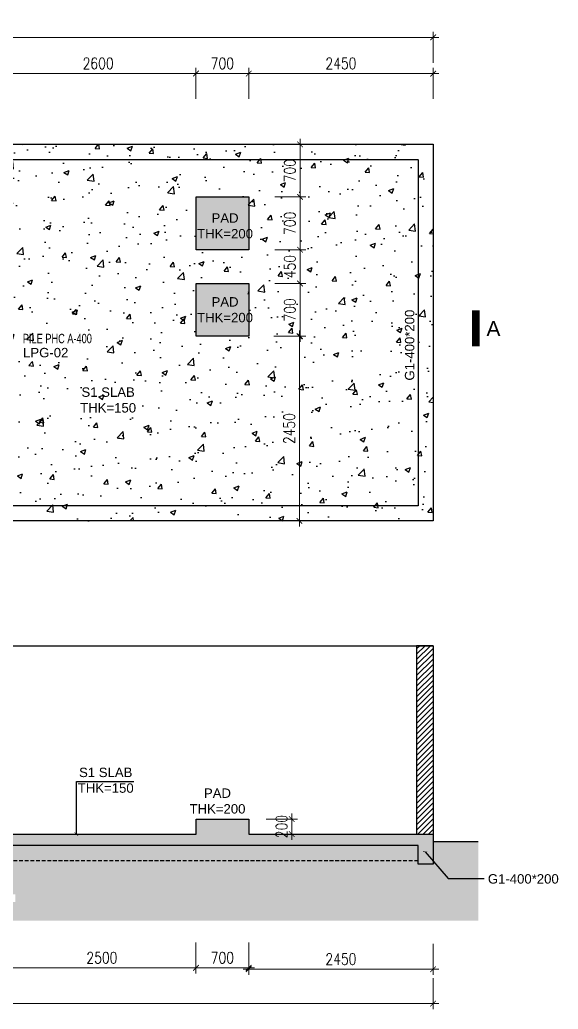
# Model space of a CAD drawing. Extents: x 56812 to 137383, y 2944 to 27175.
# Drawn here: x 98611 to 105763, y 13091 to 26228 of the extents above; entities that cross this region are included whole.
import ezdxf

# ---------------------------------------------------------------- set-up
doc = ezdxf.new("R2010")
doc.units = 0
doc.header["$MEASUREMENT"] = 0
doc.linetypes.add('CONTINOUS', pattern=[0])
doc.linetypes.add('HIDDEN', pattern=[0.375, 0.25, -0.125])
doc.layers.get('0').update_dxf_attribs({"lineweight": 5})
for name, color, linetype in [('CONCRETE', 2, 'Continuous'), ('Dimension', 14, 'Continuous'), ('Hatch', 250, 'Continuous'), ('HIDDEN', 8, 'HIDDEN'), ('MANH', 9, 'Continuous')]:
    doc.layers.add(name, color=color, linetype=linetype)
doc.styles.add('Arial_1', font='arial.ttf', dxfattribs={"height": 45})
doc.styles.add('DIM', font='romans.shx', dxfattribs={"width": 0.8})
doc.styles.get("Standard").update_dxf_attribs({"font": 'arial.ttf'})
doc.dimstyles.new('40', dxfattribs={"dimscale": 40, "dimtxt": 2, "dimasz": 1, "dimexe": 1, "dimexo": 0, "dimgap": 0.8, "dimtad": 1, "dimdec": 0, "dimzin": 13, "dimdsep": 46, "dimtxsty": 'Standard', "dimblk": 'ARCHTICK', "dimcen": 1, "dimdle": 1, "dimclrd": 14, "dimclre": 14, "dimclrt": 3, "dimadec": 0, "dimazin": 0, "dimtfac": 1, "dimtdec": 0, "dimtix": 1, "dimtmove": 1, "dimatfit": 3, "dimldrblk": 'ARCHTICK', "dimfxl": 1, "dimtolj": 1, "dimtzin": 13, "dimarcsym": 0})
doc.dimstyles.new('50', dxfattribs={"dimscale": 50, "dimtxt": 2, "dimasz": 1, "dimexe": 1, "dimexo": 0, "dimgap": 0.8, "dimtad": 1, "dimdec": 0, "dimzin": 13, "dimdsep": 46, "dimtxsty": 'Standard', "dimblk": 'ARCHTICK', "dimcen": 1, "dimdle": 1, "dimclrd": 14, "dimclre": 14, "dimclrt": 3, "dimadec": 0, "dimazin": 0, "dimtfac": 1, "dimtdec": 0, "dimtix": 1, "dimtmove": 1, "dimatfit": 3, "dimldrblk": 'ARCHTICK', "dimfxl": 8, "dimfxlon": 1, "dimtolj": 1, "dimtzin": 13, "dimarcsym": 0})
doc.dimstyles.new('AD-75', dxfattribs={"dimscale": 75, "dimtxt": 2, "dimasz": 1, "dimexe": 1, "dimexo": 0, "dimgap": 0.8, "dimtad": 1, "dimdec": 0, "dimzin": 0, "dimdsep": 46, "dimtxsty": 'DIM', "dimblk": 'ARCHTICK', "dimcen": 0.09, "dimdle": 1, "dimclrd": 14, "dimclre": 14, "dimclrt": 7, "dimadec": 0, "dimazin": 0, "dimtfac": 1, "dimtdec": 0, "dimtix": 1, "dimtmove": 2, "dimatfit": 3, "dimldrblk": 'DOT', "dimfxl": 4.5, "dimfxlon": 1, "dimtolj": 1, "dimtzin": 0, "dimlwd": 13, "dimlwe": 13, "dimarcsym": 0})

# ---------------------------------------------------------------- blocks, each defined once
blk = doc.blocks.new('_ArchTick')
at = {"color": 0, "linetype": 'ByBlock', "const_width": 0.15}
blk.add_lwpolyline([(-0.5, -0.5), (0.5, 0.5)], dxfattribs=at)
blk = doc.blocks.new('*D46')
at = {"layer": 'Defpoints', "color": 0, "transparency": 16777216}
for p in [(100952, 25514), (98352, 24946), (100952, 24946)]:
    blk.add_point(p, dxfattribs=at)
at = {"layer": 'Dimension', "color": 14, "linetype": 'CONTINOUS', "lineweight": 13, "transparency": 16777216}
for p, q in [((98277, 25514), (101027, 25514)), ((98352, 25177), (98352, 25589)), ((100952, 25177), (100952, 25589))]:
    blk.add_line(p, q, dxfattribs=at)
at = {"layer": 'Dimension', "color": 14, "lineweight": 13, "transparency": 16777216, "xscale": 75, "yscale": 75, "zscale": 75, "rotation": 180}
blk.add_blockref('_ArchTick', (98352, 25514), dxfattribs=at)
at = {"layer": 'Dimension', "color": 14, "lineweight": 13, "transparency": 16777216, "xscale": 75, "yscale": 75, "zscale": 75}
blk.add_blockref('_ArchTick', (100952, 25514), dxfattribs=at)
at = {"layer": 'Dimension', "color": 7, "transparency": 16777216, "insert": (99652, 25649), "char_height": 150, "attachment_point": 5, "style": 'DIM'}
blk.add_mtext('\\A1;2600', dxfattribs=at)
blk = doc.blocks.new('_Dot')
at = {"color": 0, "linetype": 'ByBlock', "lineweight": -2}
blk.add_line((-0.5, 0), (-1, 0), dxfattribs=at)
at = {"color": 0, "linetype": 'ByBlock', "const_width": 0.5}
blk.add_lwpolyline([(-0.25, 0, 1), (0.25, 0, 1)], format="xyb", close=True, dxfattribs=at)
blk = doc.blocks.new('*D47')
at = {"layer": 'Defpoints', "color": 0, "transparency": 16777216}
for p in [(101652, 25514), (100952, 24946), (101652, 24946)]:
    blk.add_point(p, dxfattribs=at)
at = {"layer": 'Dimension', "color": 14, "linetype": 'CONTINOUS', "lineweight": 13, "transparency": 16777216}
for p, q in [((100877, 25514), (101727, 25514)), ((100952, 25177), (100952, 25589)), ((101652, 25177), (101652, 25589))]:
    blk.add_line(p, q, dxfattribs=at)
at = {"layer": 'Dimension', "color": 14, "lineweight": 13, "transparency": 16777216, "xscale": 75, "yscale": 75, "zscale": 75, "rotation": 180}
blk.add_blockref('_ArchTick', (100952, 25514), dxfattribs=at)
at = {"layer": 'Dimension', "color": 14, "lineweight": 13, "transparency": 16777216, "xscale": 75, "yscale": 75, "zscale": 75}
blk.add_blockref('_ArchTick', (101652, 25514), dxfattribs=at)
at = {"layer": 'Dimension', "color": 7, "transparency": 16777216, "insert": (101302, 25649), "char_height": 150, "attachment_point": 5, "style": 'DIM'}
blk.add_mtext('\\A1;700', dxfattribs=at)
blk = doc.blocks.new('*D48')
at = {"layer": 'Defpoints', "color": 0, "transparency": 16777216}
for p in [(104102, 25514), (101652, 24946), (104102, 24946)]:
    blk.add_point(p, dxfattribs=at)
at = {"layer": 'Dimension', "color": 14, "linetype": 'CONTINOUS', "lineweight": 13, "transparency": 16777216}
for p, q in [((101577, 25514), (104177, 25514)), ((101652, 25177), (101652, 25589)), ((104102, 25177), (104102, 25589))]:
    blk.add_line(p, q, dxfattribs=at)
at = {"layer": 'Dimension', "color": 14, "lineweight": 13, "transparency": 16777216, "xscale": 75, "yscale": 75, "zscale": 75, "rotation": 180}
blk.add_blockref('_ArchTick', (101652, 25514), dxfattribs=at)
at = {"layer": 'Dimension', "color": 14, "lineweight": 13, "transparency": 16777216, "xscale": 75, "yscale": 75, "zscale": 75}
blk.add_blockref('_ArchTick', (104102, 25514), dxfattribs=at)
at = {"layer": 'Dimension', "color": 7, "transparency": 16777216, "insert": (102877, 25649), "char_height": 150, "attachment_point": 5, "style": 'DIM'}
blk.add_mtext('\\A1;2450', dxfattribs=at)
blk = doc.blocks.new('*D51')
at = {"layer": 'Defpoints', "color": 0, "transparency": 16777216}
for p in [(92302, 25995), (92302, 24828), (104102, 24828)]:
    blk.add_point(p, dxfattribs=at)
at = {"layer": 'Dimension', "color": 14, "linetype": 'CONTINOUS', "lineweight": 13, "transparency": 16777216}
for p, q in [((92302, 25658), (92302, 26070)), ((104102, 25658), (104102, 26070)), ((104177, 25995), (92227, 25995))]:
    blk.add_line(p, q, dxfattribs=at)
at = {"layer": 'Dimension', "color": 14, "lineweight": 13, "transparency": 16777216, "xscale": 75, "yscale": 75, "zscale": 75, "rotation": 180}
blk.add_blockref('_ArchTick', (92302, 25995), dxfattribs=at)
at = {"layer": 'Dimension', "color": 14, "lineweight": 13, "transparency": 16777216, "xscale": 75, "yscale": 75, "zscale": 75}
blk.add_blockref('_ArchTick', (104102, 25995), dxfattribs=at)
at = {"layer": 'Dimension', "color": 7, "transparency": 16777216, "insert": (98202, 26130), "char_height": 150, "attachment_point": 5, "style": 'DIM'}
blk.add_mtext('\\A1;11800', dxfattribs=at)
blk = doc.blocks.new('*D52')
at = {"layer": 'Defpoints', "color": 0, "transparency": 16777216}
for p in [(101837, 24575), (101652, 23876), (102334, 23876)]:
    blk.add_point(p, dxfattribs=at)
at = {"layer": 'Dimension', "color": 14, "linetype": 'CONTINOUS', "lineweight": 13, "transparency": 16777216}
for p, q in [((101997, 24575), (102409, 24575)), ((102334, 24650), (102334, 23801)), ((101997, 23876), (102409, 23876))]:
    blk.add_line(p, q, dxfattribs=at)
at = {"layer": 'Dimension', "color": 14, "lineweight": 13, "transparency": 16777216, "xscale": 75, "yscale": 75, "zscale": 75}
for p, rotation in [((102334, 24575), 90), ((102334, 23876), 270)]:
    blk.add_blockref('_ArchTick', p, dxfattribs=dict(at, rotation=rotation))
at = {"layer": 'Dimension', "color": 7, "transparency": 16777216, "insert": (102199, 24225), "char_height": 150, "attachment_point": 5, "rotation": 90, "style": 'DIM'}
blk.add_mtext('\\A1;700', dxfattribs=at)
blk = doc.blocks.new('*D53')
at = {"layer": 'Defpoints', "color": 0, "transparency": 16777216}
for p in [(101837, 23876), (101837, 23176), (102334, 23176)]:
    blk.add_point(p, dxfattribs=at)
at = {"layer": 'Dimension', "color": 14, "linetype": 'CONTINOUS', "lineweight": 13, "transparency": 16777216}
for p, q in [((102334, 23951), (102334, 23101)), ((101997, 23876), (102409, 23876)), ((101997, 23176), (102409, 23176))]:
    blk.add_line(p, q, dxfattribs=at)
at = {"layer": 'Dimension', "color": 14, "lineweight": 13, "transparency": 16777216, "xscale": 75, "yscale": 75, "zscale": 75}
for p, rotation in [((102334, 23876), 90), ((102334, 23176), 270)]:
    blk.add_blockref('_ArchTick', p, dxfattribs=dict(at, rotation=rotation))
at = {"layer": 'Dimension', "color": 7, "transparency": 16777216, "insert": (102199, 23526), "char_height": 150, "attachment_point": 5, "rotation": 90, "style": 'DIM'}
blk.add_mtext('\\A1;700', dxfattribs=at)
blk = doc.blocks.new('*D54')
at = {"layer": 'Defpoints', "color": 0, "transparency": 16777216}
for p in [(101837, 23176), (101837, 22726), (102334, 22726)]:
    blk.add_point(p, dxfattribs=at)
at = {"layer": 'Dimension', "color": 14, "linetype": 'CONTINOUS', "lineweight": 13, "transparency": 16777216}
for p, q in [((101997, 23176), (102409, 23176)), ((102334, 23251), (102334, 22651)), ((101997, 22726), (102409, 22726))]:
    blk.add_line(p, q, dxfattribs=at)
at = {"layer": 'Dimension', "color": 14, "lineweight": 13, "transparency": 16777216, "xscale": 75, "yscale": 75, "zscale": 75}
for p, rotation in [((102334, 23176), 90), ((102334, 22726), 270)]:
    blk.add_blockref('_ArchTick', p, dxfattribs=dict(at, rotation=rotation))
at = {"layer": 'Dimension', "color": 7, "transparency": 16777216, "insert": (102199, 22951), "char_height": 150, "attachment_point": 5, "rotation": 90, "style": 'DIM'}
blk.add_mtext('\\A1;450', dxfattribs=at)
blk = doc.blocks.new('*D55')
at = {"layer": 'Defpoints', "color": 0, "transparency": 16777216}
for p in [(101837, 22726), (101837, 22026), (102334, 22026)]:
    blk.add_point(p, dxfattribs=at)
at = {"layer": 'Dimension', "color": 14, "linetype": 'CONTINOUS', "lineweight": 13, "transparency": 16777216}
for p, q in [((102334, 22801), (102334, 21951)), ((101997, 22726), (102409, 22726)), ((101997, 22026), (102409, 22026))]:
    blk.add_line(p, q, dxfattribs=at)
at = {"layer": 'Dimension', "color": 14, "lineweight": 13, "transparency": 16777216, "xscale": 75, "yscale": 75, "zscale": 75}
for p, rotation in [((102334, 22726), 90), ((102334, 22026), 270)]:
    blk.add_blockref('_ArchTick', p, dxfattribs=dict(at, rotation=rotation))
at = {"layer": 'Dimension', "color": 7, "transparency": 16777216, "insert": (102199, 22376), "char_height": 150, "attachment_point": 5, "rotation": 90, "style": 'DIM'}
blk.add_mtext('\\A1;700', dxfattribs=at)
blk = doc.blocks.new('*D56')
at = {"layer": 'Defpoints', "color": 0, "transparency": 16777216}
for p in [(101652, 22026), (101829, 19575), (102326, 19575)]:
    blk.add_point(p, dxfattribs=at)
at = {"layer": 'Dimension', "color": 14, "linetype": 'CONTINOUS', "lineweight": 13, "transparency": 16777216}
for p, q in [((102326, 22101), (102326, 19500)), ((101988, 22026), (102401, 22026)), ((101988, 19575), (102401, 19575))]:
    blk.add_line(p, q, dxfattribs=at)
at = {"layer": 'Dimension', "color": 14, "lineweight": 13, "transparency": 16777216, "xscale": 75, "yscale": 75, "zscale": 75}
for p, rotation in [((102326, 22026), 90), ((102326, 19575), 270)]:
    blk.add_blockref('_ArchTick', p, dxfattribs=dict(at, rotation=rotation))
at = {"layer": 'Dimension', "color": 7, "transparency": 16777216, "insert": (102191, 20800), "char_height": 150, "attachment_point": 5, "rotation": 90, "style": 'DIM'}
blk.add_mtext('\\A1;2450', dxfattribs=at)
blk = doc.blocks.new('*D57')
at = {"layer": 'Defpoints', "color": 0, "transparency": 16777216}
for p in [(101652, 15616), (101652, 15416), (102224, 15416)]:
    blk.add_point(p, dxfattribs=at)
at = {"layer": 'Dimension', "color": 14, "linetype": 'CONTINOUS', "lineweight": 13, "transparency": 16777216}
for p, q in [((102224, 15616), (102224, 15691)), ((101886, 15616), (102299, 15616)), ((102224, 15616), (102224, 15416)), ((101886, 15416), (102299, 15416)), ((102224, 15416), (102224, 15341))]:
    blk.add_line(p, q, dxfattribs=at)
at = {"layer": 'Dimension', "color": 14, "lineweight": 13, "transparency": 16777216, "xscale": 75, "yscale": 75, "zscale": 75}
for p, rotation in [((102224, 15616), 270), ((102224, 15416), 90)]:
    blk.add_blockref('_ArchTick', p, dxfattribs=dict(at, rotation=rotation))
at = {"layer": 'Dimension', "color": 7, "transparency": 16777216, "insert": (102089, 15516), "char_height": 150, "attachment_point": 5, "rotation": 90, "style": 'DIM'}
blk.add_mtext('\\A1;200', dxfattribs=at)
blk = doc.blocks.new('*D67')
at = {"layer": 'Defpoints', "color": 0, "transparency": 16777216}
for p in [(98452, 14185), (100952, 14185), (100952, 13640)]:
    blk.add_point(p, dxfattribs=at)
at = {"layer": 'Dimension', "color": 14, "linetype": 'CONTINOUS', "lineweight": 13, "transparency": 16777216}
for p, q in [((98452, 13978), (98452, 13565)), ((100952, 13978), (100952, 13565)), ((98377, 13640), (101027, 13640))]:
    blk.add_line(p, q, dxfattribs=at)
at = {"layer": 'Dimension', "color": 14, "lineweight": 13, "transparency": 16777216, "xscale": 75, "yscale": 75, "zscale": 75, "rotation": 180}
blk.add_blockref('_ArchTick', (98452, 13640), dxfattribs=at)
at = {"layer": 'Dimension', "color": 14, "lineweight": 13, "transparency": 16777216, "xscale": 75, "yscale": 75, "zscale": 75}
blk.add_blockref('_ArchTick', (100952, 13640), dxfattribs=at)
at = {"layer": 'Dimension', "color": 7, "transparency": 16777216, "insert": (99702, 13775), "char_height": 150, "attachment_point": 5, "style": 'DIM'}
blk.add_mtext('\\A1;2500', dxfattribs=at)
blk = doc.blocks.new('*D68')
at = {"layer": 'Defpoints', "color": 0, "transparency": 16777216}
for p in [(100952, 14185), (101652, 14185), (101652, 13640)]:
    blk.add_point(p, dxfattribs=at)
at = {"layer": 'Dimension', "color": 14, "linetype": 'CONTINOUS', "lineweight": 13, "transparency": 16777216}
for p, q in [((100952, 13978), (100952, 13565)), ((101652, 13978), (101652, 13565)), ((100877, 13640), (101727, 13640))]:
    blk.add_line(p, q, dxfattribs=at)
at = {"layer": 'Dimension', "color": 14, "lineweight": 13, "transparency": 16777216, "xscale": 75, "yscale": 75, "zscale": 75, "rotation": 180}
blk.add_blockref('_ArchTick', (100952, 13640), dxfattribs=at)
at = {"layer": 'Dimension', "color": 14, "lineweight": 13, "transparency": 16777216, "xscale": 75, "yscale": 75, "zscale": 75}
blk.add_blockref('_ArchTick', (101652, 13640), dxfattribs=at)
at = {"layer": 'Dimension', "color": 7, "transparency": 16777216, "insert": (101302, 13775), "char_height": 150, "attachment_point": 5, "style": 'DIM'}
blk.add_mtext('\\A1;700', dxfattribs=at)
blk = doc.blocks.new('*D69')
at = {"layer": 'Defpoints', "color": 0, "transparency": 16777216}
for p in [(101652, 14185), (104102, 14185), (104102, 13622)]:
    blk.add_point(p, dxfattribs=at)
at = {"layer": 'Dimension', "color": 14, "linetype": 'CONTINOUS', "lineweight": 13, "transparency": 16777216}
for p, q in [((101652, 13959), (101652, 13547)), ((104102, 13959), (104102, 13547)), ((101577, 13622), (104177, 13622))]:
    blk.add_line(p, q, dxfattribs=at)
at = {"layer": 'Dimension', "color": 14, "lineweight": 13, "transparency": 16777216, "xscale": 75, "yscale": 75, "zscale": 75, "rotation": 180}
blk.add_blockref('_ArchTick', (101652, 13622), dxfattribs=at)
at = {"layer": 'Dimension', "color": 14, "lineweight": 13, "transparency": 16777216, "xscale": 75, "yscale": 75, "zscale": 75}
blk.add_blockref('_ArchTick', (104102, 13622), dxfattribs=at)
at = {"layer": 'Dimension', "color": 7, "transparency": 16777216, "insert": (102877, 13757), "char_height": 150, "attachment_point": 5, "style": 'DIM'}
blk.add_mtext('\\A1;2450', dxfattribs=at)
blk = doc.blocks.new('*D70')
at = {"layer": 'Defpoints', "color": 0, "transparency": 16777216}
for p in [(92302, 14110), (104102, 14110), (92302, 13166)]:
    blk.add_point(p, dxfattribs=at)
at = {"layer": 'Dimension', "color": 14, "linetype": 'CONTINOUS', "lineweight": 13, "transparency": 16777216}
for p, q in [((92302, 13504), (92302, 13091)), ((104102, 13504), (104102, 13091)), ((104177, 13166), (92227, 13166))]:
    blk.add_line(p, q, dxfattribs=at)
at = {"layer": 'Dimension', "color": 14, "lineweight": 13, "transparency": 16777216, "xscale": 75, "yscale": 75, "zscale": 75, "rotation": 180}
blk.add_blockref('_ArchTick', (92302, 13166), dxfattribs=at)
at = {"layer": 'Dimension', "color": 14, "lineweight": 13, "transparency": 16777216, "xscale": 75, "yscale": 75, "zscale": 75}
blk.add_blockref('_ArchTick', (104102, 13166), dxfattribs=at)
at = {"layer": 'Dimension', "color": 7, "transparency": 16777216, "insert": (98202, 13301), "char_height": 150, "attachment_point": 5, "style": 'DIM'}
blk.add_mtext('\\A1;11800', dxfattribs=at)

msp = doc.modelspace()

# ---------------------------------------------------------------- hatches: boundary and pattern name
at = {"layer": 'CONCRETE'}
h = msp.add_hatch(dxfattribs=at)
h.set_pattern_fill('GRAVL1', color=251, scale=150, pattern_type=2)
h.set_pattern_definition([(228.0128, (-60587.046, 100764.115), (-1199.9997348, -1350.00020124), [20.1804, -1997.8632]), (184.9697, (-60600.5465, 100749.115), (1800.00015773, 149.99869605), [34.6302, -3428.38875]), (132.5104, (-60635.0465, 100746.115), (1499.99860775, -1650.0013011), [24.4182, -2417.4048]), (267.2737, (-60693.5465, 100708.615), (149.99940266, 3000.00004425), [31.5357, -3122.0337]), (292.8337, (-60695.0465, 100677.115), (-750.00148582, 1799.99946177), [30.92325, -3061.40595]), (357.2737, (-60683.0465, 100648.615), (-3000.00004425, 149.99940266), [31.5357, -3122.0337]), (37.6942, (-60651.5465, 100647.115), (-1950.00110184, -1499.99856077), [41.70435, -4128.72735]), (72.2553, (-60618.5465, 100672.615), (1050.0016144, 3299.99943469), [39.3732, -3897.94815]), (121.4296, (-60606.5465, 100710.115), (-1200.00123513, 1949.99925547), [31.6425, -3132.61095]), (175.2364, (-60623.046, 100737.115), (1650.00014195, -149.9987299), [36.1248, -1770.11445]), (222.3974, (-60659.0465, 100740.115), (-1800.00110266, -1649.9988123), [46.7172, -4625.00625]), (138.8141, (-60545.046, 100707.115), (-1050.000442, 899.999597), [15.94515, -1578.5766]), (171.4692, (-60557.0465, 100717.615), (1949.99974272, -300.0011865), [30.33555, -3003.22665]), (225, (-60587.05, 100722.11), (-2e-14, -150.000046), [21.21315, -190.9188]), (203.1986, (-60597.546, 100740.115), (749.9999596, 300.0001988), [11.4237, -1130.94225]), (291.8014, (-60608.046, 100735.615), (-149.9999866, 450.000041), [16.15545, -791.6193]), (30.9638, (-60602.046, 100720.615), (449.9997033, 300.0003725), [26.23935, -848.40345]), (161.5651, (-60579.546, 100734.115), (300.000065, -149.99976), [18.97365, -455.36805]), (16.3895, (-60695.0465, 100735.615), (1500.00032976, 449.99890647), [26.58, -2631.42675]), (70.3462, (-60669.546, 100743.115), (-599.9992871, -1650.00032034), [22.29915, -2207.6112]), (293.1986, (-60579.546, 100764.115), (-300.0001988, 749.9999596), [22.84725, -1119.5187]), (343.6105, (-60570.5465, 100743.115), (-1500.00032976, 449.99890647), [26.58, -2631.42675]), (339.444, (-60695.046, 100642.615), (-750.0002767, 299.9993995), [25.632, -1255.9686]), (294.7751, (-60671.046, 100633.615), (-749.9988284, 1650.0005133), [21.4767, -2126.19645]), (66.8014, (-60578.046, 100614.115), (300.0001988, 749.9999596), [22.84725, -1119.5187]), (17.354, (-60569.0465, 100635.115), (-1950.00030286, -599.99917534), [25.14465, -2489.3136]), (69.444, (-60651.546, 100614.115), (-299.9993995, -750.0002767), [12.816, -1268.7846]), (101.3099, (-60587.046, 100614.115), (-149.999645, 600.000113), [7.6485, -757.20435]), (165.9638, (-60588.546, 100621.615), (450.000082, -149.9997086), [30.92325, -587.5425]), (186.009, (-60618.5465, 100629.115), (1499.99996264, 149.99989762), [28.6575, -2837.08845]), (303.6901, (-60602.046, 100707.115), (-150.0002, 299.999934), [21.6333, -519.19935]), (353.1572, (-60590.0465, 100689.115), (2549.99990482, -300.00119969), [37.7691, -3739.13445]), (60.9454, (-60552.546, 100684.615), (-600.0000041, -1050.0000577), [15.4434, -1528.9011]), (90, (-60545.05, 100698.11), (-150, 150), [9, -141]), (120.2564, (-60621.546, 100633.615), (599.999233, -1050.0003684), [20.8386, -2063.028]), (48.0128, (-60632.046, 100651.615), (1199.9997348, 1350.00020124), [40.3608, -1977.6828]), (0, (-60605.05, 100681.61), (150, 150), [39, -111]), (325.3048, (-60566.0465, 100681.615), (-1499.99913885, 1050.00129144), [23.7171, -2347.9911]), (254.0546, (-60546.546, 100668.115), (-149.9999834, -600.000019), [21.8403, -1070.1762]), (207.646, (-60552.5465, 100647.115), (-2849.99937108, -1500.00115698), [35.55975, -3520.4211]), (175.4261, (-60584.0465, 100630.615), (-1950.00008375, 149.99922017), [37.61985, -3724.3611])])
h.paths.add_polyline_path([(103902.5, 15065.9), (103902.5, 15265.9), (98452.4, 15265.9), (98452.4, 15065.7)])
h.paths.add_polyline_path([(103902.5, 15065.9), (103902.5, 15265.9), (98687.8, 15265.9), (103902.5, 15265.9), (103902.5, 15065.9)])
at = {"layer": 'Hatch'}
h = msp.add_hatch(dxfattribs=at)
h.set_pattern_fill('AR-CONC', color=256, scale=100)
h.set_pattern_definition([(50, (32788.86, 11863.65), (717.26, -62.752), [75, -825]), (355, (32788.86, 11863.65), (-138.751, 752.192), [60, -660]), (100.4514, (32848.6, 11858.4), (578.509, 689.44), [63.74, -701.142]), (46.1842, (32788.86, 12063.65), (1067.241, -165.519), [112.5, -1237.5]), (96.6356, (32877.8, 12049.9), (934.662, 974.119), [95.61, -1051.714]), (351.1842, (32788.9, 12063.7), (934.662, 974.119), [90, -990]), (21, (32888.86, 12013.65), (596.907, -402.619), [75, -825]), (326, (32888.86, 12013.65), (243.315, 725.15), [60, -660]), (71.4514, (32938.6, 11980.1), (840.2224, 322.531), [63.74, -701.142]), (37.5, (32788.86, 11863.65), (12.1599, 332.89385), [0, -652, 0, -670, 0, -662.5]), (7.5, (32788.86, 11863.65), (263.0695, 394.4117), [0, -382, 0, -637, 0, -252.5]), (327.5, (32565.86, 11863.65), (533.8224, -22.5549), [0, -250, 0, -780, 0, -1035]), (317.5, (32465.86, 11863.65), (583.1862, 100.105), [0, -325, 0, -518, 0, -735])])
h.paths.add_polyline_path([(99402.5, 24575.3), (104102.5, 24575.3), (104102.5, 19575.3), (92302.5, 19575.3), (92302.5, 24575.3)])
h.paths.add_polyline_path([(98352.4, 23925.3), (97352.4, 23925.3), (97352.4, 20825.3), (98352.4, 20825.3)], flags=16)
h.paths.add_polyline_path([(94852.4, 23925.3), (95852.4, 23925.3), (95852.4, 20825.3), (94852.4, 20825.3)], flags=16)
h.paths.add_polyline_path([(101645.1, 23159.5), (100945.1, 23159.5), (100945.1, 23859.5), (101645.1, 23859.5)], flags=16)
h.paths.add_polyline_path([(101645.1, 22015.5), (100945.1, 22015.5), (100945.1, 22715.5), (101645.1, 22715.5)], flags=16)
h = msp.add_hatch(color=253, dxfattribs=at)
h.dxf.hatch_style = 1
h.paths.add_polyline_path([(101652.1, 23175.5), (100952.1, 23175.5), (100952.1, 23875.5), (101652.1, 23875.5)])
h.paths.add_polyline_path([(101652.1, 22025.5), (100952.1, 22025.5), (100952.1, 22725.5), (101652.1, 22725.5)])
h = msp.add_hatch(dxfattribs=at)
h.set_pattern_fill('ANSI31', color=256, scale=400)
h.set_pattern_definition([(45, (0, 1460.79), (-35.35534, 35.35534), [])])
h.paths.add_polyline_path([(92522.5, 17915.9), (92302.5, 17915.9), (92302.5, 15415.9), (92522.5, 15415.9)])
h.paths.add_polyline_path([(104102.5, 17915.9), (103882.5, 17915.9), (103882.5, 15415.9), (104102.5, 15415.9)])
at = {"layer": 'Hatch', "linetype": 'Continuous'}
h = msp.add_hatch(dxfattribs=at)
h.set_pattern_fill('AR-CONC', color=256, scale=15)
h.set_pattern_definition([(50, (0, 1460.79), (107.58903, -9.41282), [11.25, -123.75]), (355, (0, 1460.79), (-20.8127, 112.82882), [9, -99]), (100.45144, (8.97, 1460.01), (86.77633, 103.416), [9.56103, -105.17132]), (46.1842, (0, 1490.79), (160.0862, -24.8279), [16.875, -185.625]), (96.63564, (13.34, 1488.72), (140.1993, 146.1178), [14.34155, -157.75706]), (351.18416, (0, 1490.79), (140.1993, 146.1178), [13.5, -148.5]), (21, (15, 1483.29), (89.53606, -60.39283), [11.25, -123.75]), (326, (15, 1483.29), (36.4973, 108.77251), [9, -99]), (71.45144, (22.46, 1478.26), (126.03336, 48.37967), [9.56103, -105.17132]), (37.5, (0, 1460.79), (1.823978, 49.934078), [0, -97.8, 0, -100.5, 0, -99.375]), (7.5, (0, 1460.79), (39.46043, 59.161757), [0, -57.3, 0, -95.55, 0, -37.875]), (327.5, (-33.45, 1460.79), (80.073365, -3.38323), [0, -37.5, 0, -117, 0, -155.25]), (317.5, (-48.45, 1460.79), (87.477925, 15.015747), [0, -48.75, 0, -77.7, 0, -110.25])])
h.paths.add_polyline_path([(94752.4, 15415.9), (92302.5, 15415.9), (92302.5, 15015.9), (92502.5, 15015.9), (92502.5, 15265.9), (94752.4, 15265.9)])
h.paths.add_polyline_path([(97252.4, 15415.9), (95952.4, 15415.9), (95952.4, 15265.9), (97252.4, 15265.9)])
h.paths.add_polyline_path([(104102.5, 15415.9), (101652.1, 15415.9), (101652.1, 15615.9), (100952.1, 15615.9), (100952.1, 15415.9), (98452.4, 15415.9), (98452.4, 15265.9), (103902.5, 15265.9), (103902.5, 15015.9), (104102.5, 15015.9)])
at = {"layer": 'Hatch'}
h = msp.add_hatch(dxfattribs=at)
h.set_pattern_fill('EARTH', color=256, scale=500, angle=45)
h.set_pattern_definition([(45, (0, 1460.79), (0, 176.7767), [125, -125]), (45, (-33.15, 1493.94), (0, 176.7767), [125, -125]), (45, (-66.29, 1527.08), (0, 176.7767), [125, -125]), (135, (-66.29, 1549.18), (-176.7767, 1e-14), [125, -125]), (135, (-33.15, 1582.32), (-176.7767, 1e-14), [125, -125]), (135, (0, 1615.47), (-176.7767, 1e-14), [125, -125])])
h.paths.add_polyline_path([(104701.1, 15315.9), (104102.5, 15315.9), (104102.5, 15015.9), (103902.5, 15015.9), (103902.5, 15065.9), (98452.4, 15065.9), (98452.4, 14615.9), (98552.4, 14615.9), (98552.4, 14515.9), (97152.4, 14515.9), (97152.4, 14615.9), (97252.4, 14615.9), (97252.4, 15065.9), (95952.4, 15065.9), (95952.4, 14615.9), (96052.4, 14615.9), (96052.4, 14515.9), (94652.4, 14515.9), (94652.4, 14615.9), (94752.4, 14615.9), (94752.4, 15065.9), (92502.5, 15065.9), (92502.5, 15015.9), (92302.5, 15015.9), (92302.5, 15315.9), (91923.9, 15315.9), (91923.9, 14265.8), (104701.1, 14265.8)])

# ---------------------------------------------------------------- linework, layer by layer
at = {"layer": 'CONCRETE', "linetype": 'Continuous'}
for points in [[(99402.5, 24575.3), (104102.5, 24575.3), (104102.5, 19575.3), (92302.5, 19575.3), (92302.5, 24575.3), (99402.5, 24575.3)], [(100952.1, 15415.9), (100952.1, 15615.9), (101652.1, 15615.9), (101652.1, 15415.9)], [(98152.4, 15415.9), (100952.1, 15415.9)], [(101652.1, 15415.9), (104102.5, 15415.9), (104102.5, 15015.9), (103902.5, 15015.9), (103902.5, 15265.9), (98452.4, 15265.9)]]:
    msp.add_lwpolyline(points, dxfattribs=at)
at = {"layer": 'CONCRETE', "linetype": 'HIDDEN', "ltscale": 20}
msp.add_lwpolyline([(99402.5, 24375.3), (103902.5, 24375.3), (103902.5, 19775.3), (92502.5, 19775.3), (92502.5, 24375.3)], close=True, dxfattribs=at)
at = {"layer": 'CONCRETE', "linetype": 'Continuous'}
for points in [[(101652.1, 23175.5), (100952.1, 23175.5), (100952.1, 23875.5), (101652.1, 23875.5)], [(101652.1, 22025.5), (100952.1, 22025.5), (100952.1, 22725.5), (101652.1, 22725.5)]]:
    msp.add_lwpolyline(points, close=True, dxfattribs=at)
at = {"layer": 'CONCRETE', "linetype": 'Continuous', "flags": 128}
msp.add_lwpolyline([(104102.5, 15315.9), (104701.1, 15315.9)], dxfattribs=at)
at = {"layer": 'Dimension', "linetype": 'Continuous', "flags": 128}
msp.add_lwpolyline([(91788, 21893.5, 100, 100, 0), (91788, 22369.1, 0, 0, 0), (104669.9, 22369.1, 100, 100, 0), (104669.9, 21893.5, 0, 0, 0)], format="xyseb", dxfattribs=at)
at = {"layer": 'HIDDEN', "linetype": 'HIDDEN', "ltscale": 200, "flags": 128}
msp.add_lwpolyline([(98452.4, 15065.9), (103902.5, 15065.9), (103902.5, 15265.9), (98452.4, 15265.9)], close=True, dxfattribs=at)
at = {"layer": 'MANH', "linetype": 'Continuous', "flags": 128}
for points in [[(92522.5, 17915.9), (104102.5, 17915.9), (104102.5, 15415.9)], [(104102.5, 17915.9), (103882.5, 17915.9), (103882.5, 15415.9)]]:
    msp.add_lwpolyline(points, dxfattribs=at)

# ---------------------------------------------------------------- texts
at = {"layer": 'Dimension', "style": 'Arial_1', "width": 0.7}
msp.add_text('PILE PHC A-400', height=125, dxfattribs=at).set_placement((98652.1, 21934.1))
at = {"layer": 'Dimension', "attachment_point": 2, "style": 'Arial_1'}
for s, width, insert, char_height in [('PAD\\PTHK=200 ', 1002.253, (101337.9, 23659.1), 125), ('PAD\\PTHK=200 ', 1002.253, (101337.9, 22545.6), 125), ('A', 1002.253, (104902.9, 22228.1), 200), ('LPG-02', 3809.737, (98955.9, 21871.9), 125), ('S1 SLAB\\PTHK=150', 3809.737, (99785, 21347.1), 125), ('S1 SLAB\\PTHK=150', 3809.737, (99752.9, 16298.1), 125), ('PAD\\PTHK=200 ', 1002.253, (101237.5, 16022.4), 125), ('G1-400*200', 3809.737, (105299.3, 14884.2), 125)]:
    msp.add_mtext_dynamic_manual_height_columns(s, width=width, gutter_width=1, heights=[0], dxfattribs=dict(at, insert=insert, char_height=char_height))
at = {"layer": 'Dimension', "insert": (103726.9, 21908.6), "char_height": 125, "attachment_point": 2, "rotation": 90, "style": 'Arial_1'}
msp.add_mtext_dynamic_manual_height_columns('G1-400*200', width=3809.737, gutter_width=1, heights=[0], dxfattribs=at)

# ---------------------------------------------------------------- dimensions: what is measured, and where the dimension line sits
at = {"layer": 'Dimension'}
for base, p1, p2, picture, middle in [((92302.5, 25995), (104102.5, 24827.6), (92302.5, 24827.6), '*D51', (98202.5, 26130)), ((100952.1, 25514.3), (98352.4, 24946.3), (100952.1, 24946.3), '*D46', (99652.2, 25649.3)), ((101652.1, 25514.3), (100952.1, 24946.3), (101652.1, 24946.3), '*D47', (101302.1, 25649.3)), ((104102.5, 25514.3), (101652.1, 24946.3), (104102.5, 24946.3), '*D48', (102877.3, 25649.3)), ((92302.5, 13166.1), (104102.5, 14110.1), (92302.5, 14110.1), '*D70', (98202.5, 13301.1)), ((100952.1, 13640.2), (98452.4, 14184.7), (100952.1, 14184.7), '*D67', (99702.2, 13775.2)), ((101652.1, 13640.2), (100952.1, 14184.7), (101652.1, 14184.7), '*D68', (101302.1, 13775.2)), ((104102.5, 13622), (101652.1, 14184.7), (104102.5, 14184.7), '*D69', (102877.3, 13757))]:
    dim = msp.add_linear_dim(base=base, p1=p1, p2=p2, dimstyle='AD-75', dxfattribs=at)
    dim.commit()
    dim.dimension.update_dxf_attribs({"geometry": picture, "text_midpoint": middle})
for base, p1, p2, picture, middle in [((102334.1, 23875.5), (101837.2, 24575.3), (101652.1, 23875.5), '*D52', (102199.1, 24225.4)), ((102334.1, 23175.5), (101837.2, 23875.5), (101837.2, 23175.5), '*D53', (102199.1, 23525.5)), ((102334.1, 22725.5), (101837.2, 23175.5), (101837.2, 22725.5), '*D54', (102199.1, 22950.5)), ((102334.1, 22025.5), (101837.2, 22725.5), (101837.2, 22025.5), '*D55', (102199.1, 22375.5)), ((102325.7, 19575.3), (101652.1, 22025.5), (101828.9, 19575.3), '*D56', (102190.7, 20800.4)), ((102223.9, 15415.9), (101652.1, 15615.9), (101652.1, 15415.9), '*D57', (102088.9, 15515.9))]:
    dim = msp.add_linear_dim(base=base, p1=p1, p2=p2, angle=90, dimstyle='AD-75', dxfattribs=at)
    dim.commit()
    dim.dimension.update_dxf_attribs({"geometry": picture, "text_midpoint": middle})

# ---------------------------------------------------------------- leaders
at = {"layer": 'Dimension', "linetype": 'Continuous'}
msp.add_leader([(99362.7, 15415.9), (99362.7, 16116.6), (100124.3, 16116.6)], dimstyle='50', override={"dimgap": 0.8, "dimtad": 0}, dxfattribs=at)
at = {"layer": 'Dimension'}
msp.add_leader([(103996.5, 15181.5), (104302.8, 14828.7), (104780.3, 14828.7)], dimstyle='40', override={"dimgap": 0.8, "dimtad": 0}, dxfattribs=at)

doc.saveas('drawing.dxf')
